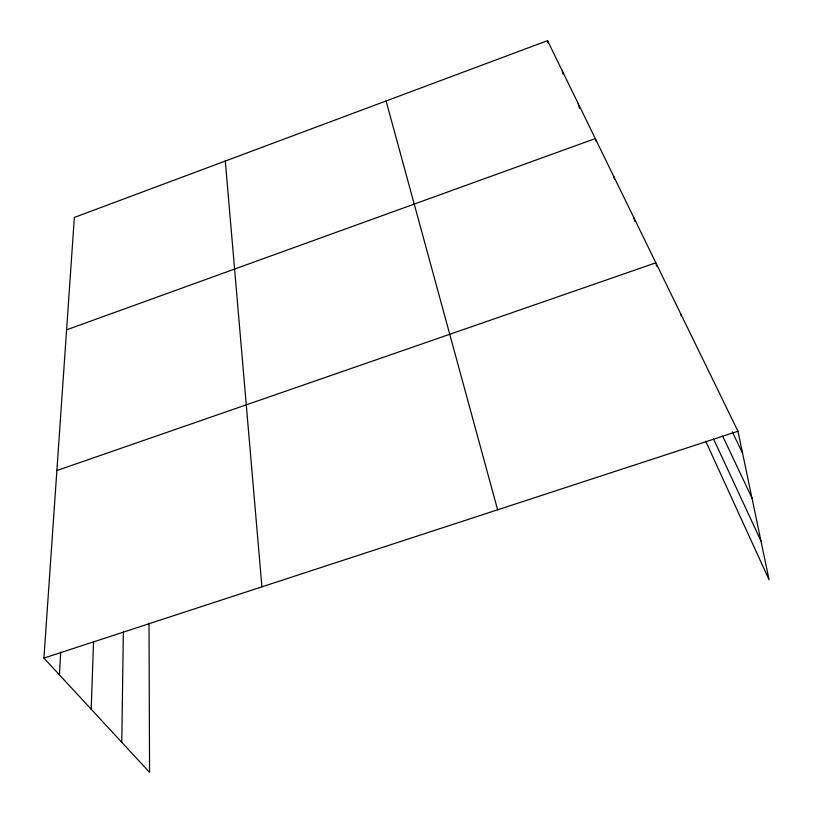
<?xml version="1.0" encoding="UTF-8"?>
<svg xmlns="http://www.w3.org/2000/svg" width="813" height="813" viewBox="0 0 813 813"><rect width="100%" height="100%" fill="white"/><g stroke="black" fill="none" stroke-linecap="round" stroke-linejoin="round"><path stroke-width="1.22" d="M121.777 742.299L123.363 631.772M91.188 709.21L93.556 641.691M59.4 674.831L60.711 652.107M149.003 623.236L149.562 772.35L43.922 658.093L74.349 217.437L547.535 40.65L737.97 431.236L769.078 579.781L705.725 441.266M66.595 329.834L595.289 138.596L595.919 141.015M56.88 470.534L655.857 262.812L656.721 266.39M43.922 658.093L737.97 431.236M732.239 431.764L742.564 453.156M722.645 436.063L751.954 498.003M713.529 438.888L760.948 540.95M547.535 40.65L548.165 42.957M386.094 100.964L497.617 509.802M562.291 70.914L563.246 74.43M578.165 103.475L579.435 108.241M613.815 176.604L614.445 179.063M633.937 217.864L634.821 221.4M680.583 313.533L681.142 315.942M225.303 161.045L261.918 586.844"/></g></svg>
